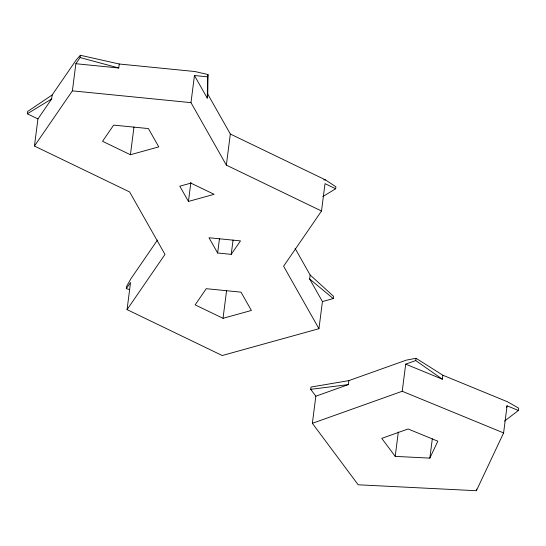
<?xml version="1.0" encoding="UTF-8"?>
<svg xmlns="http://www.w3.org/2000/svg" width="546" height="546" viewBox="0 0 546 546"><rect width="100%" height="100%" fill="white"/><g stroke="black" fill="none" stroke-linecap="round" stroke-linejoin="round"><path stroke-width="0.82" d="M207.248 98.116L207.705 76.836L194.451 75.519L207.248 98.116L207.753 94.137L207.999 74.556L194.963 71.533L119.267 64.005L80.392 55.276L76.365 59.739L52.163 94.97L27.593 111.507L27.3 113.786L37.933 118.919L34.459 146.048L129.62 191.946L164.988 254.429L127.068 309.623L222.222 355.521L318.953 328.699L322.427 301.576L309.637 278.972L310.142 274.993L295.093 248.403M37.933 118.919L51.652 98.956L52.163 94.97M34.459 146.048L72.386 90.848L75.86 63.725L80.098 57.555L80.392 55.276M75.86 63.725L118.755 67.991L119.267 64.005M130.426 154.743L158.77 146.881L148.403 128.569L113.65 125.116L102.539 141.291L130.426 154.743L133.975 127M129.593 289.557L126.303 288.67L126.597 286.384L131.054 278.515L157.453 240.09M127.068 309.623L130.542 282.5L126.303 288.67M318.953 328.699L283.586 266.216L321.505 211.022L226.351 165.124L190.977 102.641L194.451 75.519M188.445 201.44L179.811 186.193L190.895 183.122L214.114 194.321L188.445 201.44L190.895 182.282M207.705 76.836L207.999 74.556M226.351 165.124L230.33 134.016L207.753 94.137M217.636 253.003L209.002 237.756L240.479 240.888L231.224 254.354L217.636 253.003L219.472 238.677M223.027 318.318L251.378 310.462L241.011 292.151L206.258 288.691L195.147 304.866L223.027 318.318L226.583 290.574M231.224 254.354L233.06 240.028M321.505 211.022L325.013 183.64L335.647 188.773L335.906 186.78L325.491 179.914L230.33 134.016M518.407 410.462L507.077 405.808L503.603 432.93L476.385 490.724L358.19 484.787L312.36 423.321L315.834 396.198L310.708 389.325L311.002 387.046L348.853 380.623L406.21 360.162L416.038 358.285L442.881 375.232L507.589 401.822L518.7 408.183L518.407 410.462L504.511 421.123M322.427 301.576L333.244 298.573L333.538 296.294L310.142 274.993M315.834 396.198L348.341 384.602L348.853 380.623M312.36 423.321L402.225 391.27L405.698 364.148L415.745 360.565L442.369 379.217L442.881 375.232M395.208 456.381L381.777 438.37L408.115 428.979L437.824 441.188L429.845 458.121L395.208 456.381L398.327 432.002M415.745 360.565L416.038 358.285M429.845 458.121L432.323 438.786M476.385 490.724L476.597 489.079M506.374 407.296L507.077 405.808M27.3 113.786L51.652 98.956M322.754 196.628L335.647 188.773M310.708 389.325L348.341 384.602M323.798 179.839L325.491 179.914M72.386 90.848L190.977 102.641M80.098 57.555L118.755 67.991M405.698 364.148L442.369 379.217M402.225 391.27L503.603 432.93M309.637 278.972L333.244 298.573"/></g></svg>
